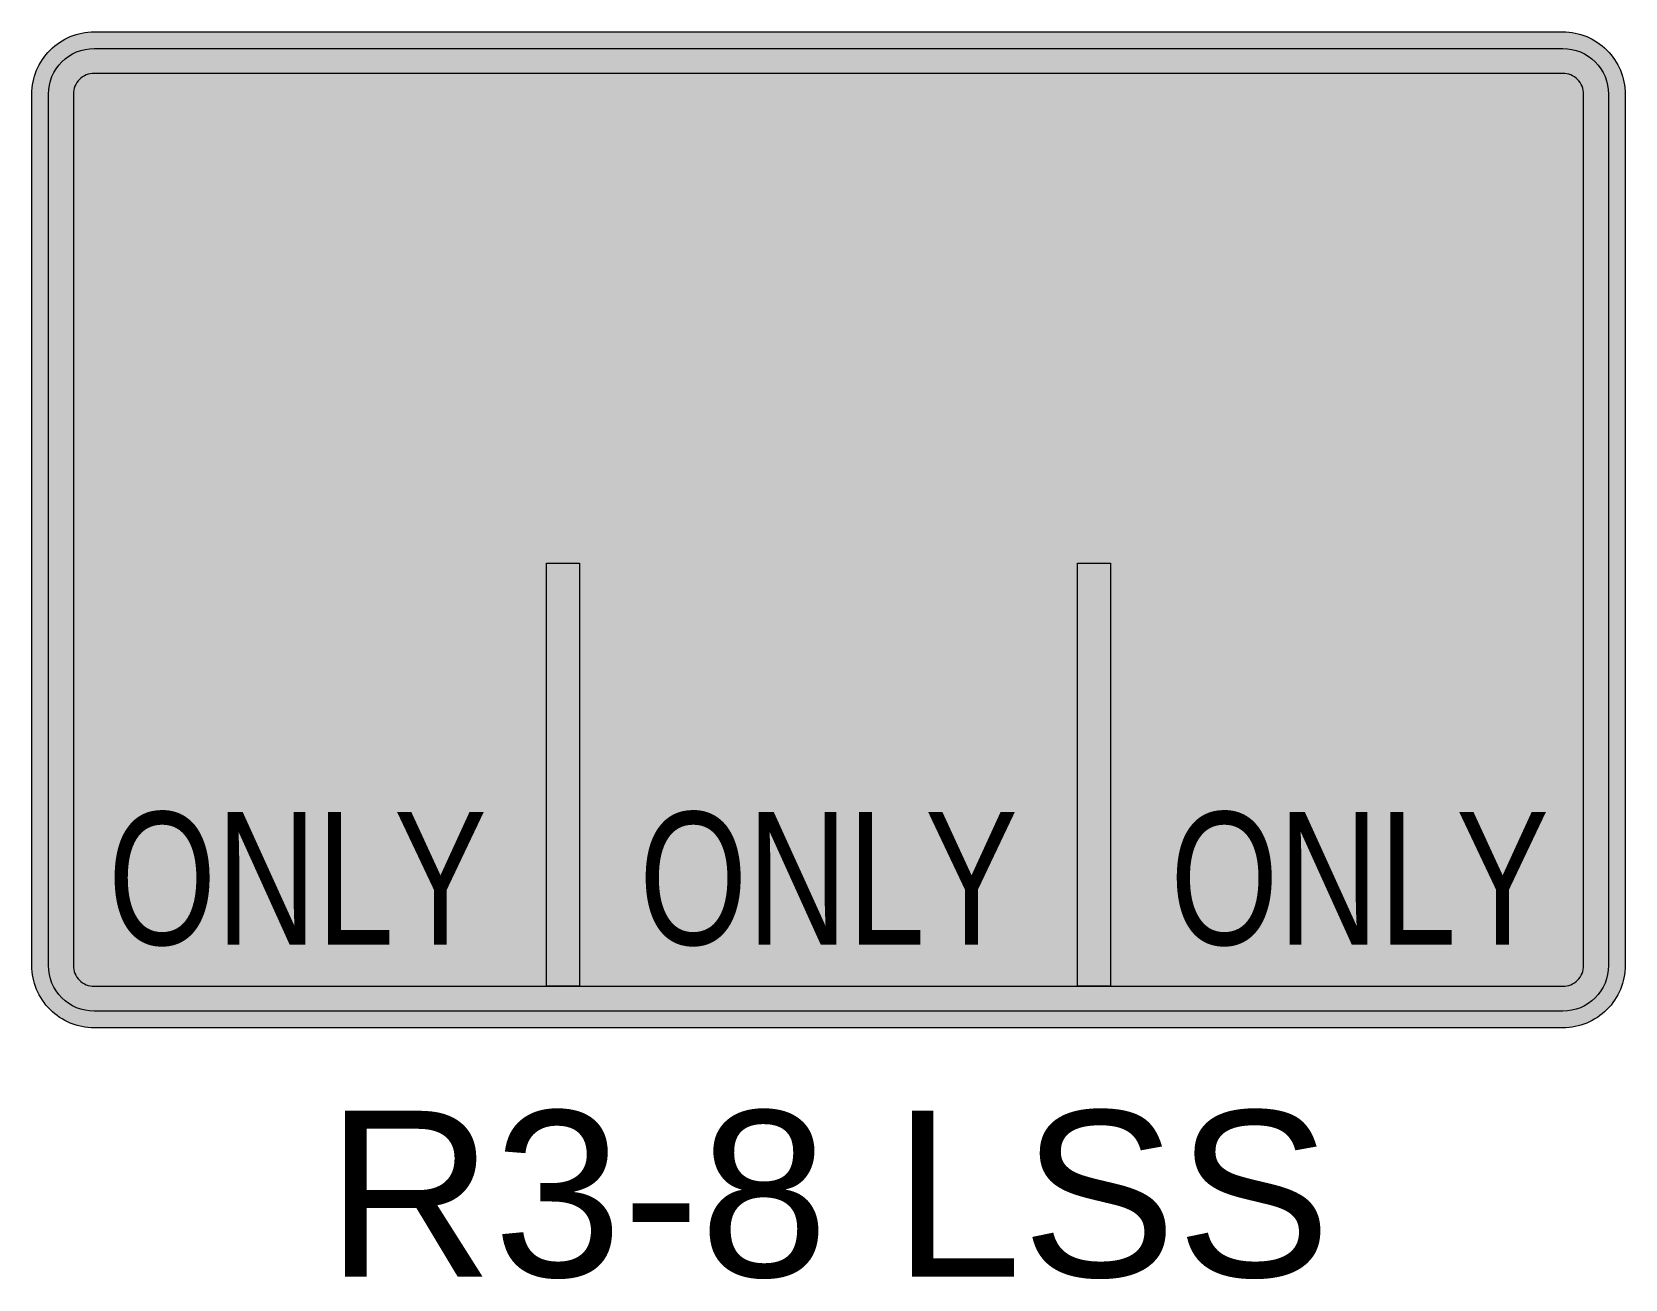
# Model space of a CAD drawing. Extents: x -0.48 to 0.48, y -0.451 to 0.3.
import ezdxf
from ezdxf.enums import TextEntityAlignment as Align

# ---------------------------------------------------------------- set-up
doc = ezdxf.new("R2010")
doc.units = 0
doc.header["$LTSCALE"] = 0.01
doc.header["$MEASUREMENT"] = 0
for name, color, linetype, lineweight in [('C-TRAF-CTRL-MTCD-IDEN', 7, 'Continuous', 20), ('C-TRAF-CTRL-MTCD-PATT-BLCK', 250, 'Continuous', 20), ('C-TRAF-CTRL-MTCD-PATT-WHIT', 255, 'Continuous', 20)]:
    doc.layers.add(name, color=color, linetype=linetype, lineweight=lineweight)
doc.styles.add('COA', font='arial.ttf')

msp = doc.modelspace()

# ---------------------------------------------------------------- hatches: boundary and pattern name
at = {"layer": 'C-TRAF-CTRL-MTCD-PATT-BLCK', "lineweight": 0}
h = msp.add_hatch(color=256, dxfattribs=at)
edge = h.paths.add_edge_path()
edge.add_arc((0.4425, 0.2625), 0.0275, 0, 90, ccw=False)
edge.add_line((0.47, 0.2625), (0.47, -0.2625))
edge.add_arc((0.4425, -0.2625), 0.0275, -90, 0, ccw=False)
edge.add_line((0.4425, -0.29), (-0.4425, -0.29))
edge.add_arc((-0.4425, -0.2625), 0.0275, 180, 270, ccw=False)
edge.add_line((-0.47, -0.2625), (-0.47, 0.2625))
edge.add_arc((-0.4425, 0.2625), 0.0275, 90, 180, ccw=False)
edge.add_line((-0.4425, 0.29), (0.4425, 0.29))
edge = h.paths.add_edge_path(flags=16)
edge.add_line((0.4425, 0.275), (-0.4425, 0.275))
edge.add_arc((-0.4425, 0.2625), 0.0125, 90, 180)
edge.add_line((-0.455, 0.2625), (-0.455, -0.2625))
edge.add_arc((-0.4425, -0.2625), 0.0125, 180, 270)
edge.add_line((-0.4425, -0.275), (0.4425, -0.275))
edge.add_arc((0.4425, -0.2625), 0.0125, 270, 360)
edge.add_line((0.455, -0.2625), (0.455, 0.2625))
edge.add_arc((0.4425, 0.2625), 0.0125, 360, 450)
h = msp.add_hatch(color=256, dxfattribs=at)
h.dxf.hatch_style = 1
edge = h.paths.add_edge_path()
edge.add_line((0.02698, -0.13), (0.02698, 0.14095))
edge.add_line((0.02698, 0.14095), (0.059, 0.13157))
edge.add_line((0.059, 0.13157), (0.05858, 0.13169))
edge.add_arc((0.06152, 0.14095), 0.00971, 252.38208, 395.22668)
edge.add_line((0.06946, 0.14656), (0.06969, 0.14622))
edge.add_line((0.06969, 0.14622), (0, 0.24943))
edge.add_line((0, 0.24943), (-0.06969, 0.14622))
edge.add_line((-0.06969, 0.14622), (-0.06946, 0.14656))
edge.add_arc((-0.06152, 0.14095), 0.00971, 144.77332, 287.61792)
edge.add_line((-0.05858, 0.13169), (-0.059, 0.13157))
edge.add_line((-0.059, 0.13157), (-0.02698, 0.14095))
edge.add_line((-0.02698, 0.14095), (-0.02698, -0.13))
edge.add_line((-0.02698, -0.13), (0.02698, -0.13))
h = msp.add_hatch(color=256, dxfattribs=at)
h.dxf.hatch_style = 1
edge = h.paths.add_edge_path()
edge.add_line((0.34698, -0.13), (0.34698, 0.14095))
edge.add_line((0.34698, 0.14095), (0.379, 0.13157))
edge.add_line((0.379, 0.13157), (0.37858, 0.13169))
edge.add_arc((0.38152, 0.14095), 0.00971, 252.38208, 395.22668)
edge.add_line((0.38946, 0.14656), (0.38969, 0.14622))
edge.add_line((0.38969, 0.14622), (0.32, 0.24943))
edge.add_line((0.32, 0.24943), (0.25031, 0.14622))
edge.add_line((0.25031, 0.14622), (0.25054, 0.14656))
edge.add_arc((0.25848, 0.14095), 0.00971, 144.77332, 287.61792)
edge.add_line((0.26142, 0.13169), (0.261, 0.13157))
edge.add_line((0.261, 0.13157), (0.29302, 0.14095))
edge.add_line((0.29302, 0.14095), (0.29302, -0.13))
edge.add_line((0.29302, -0.13), (0.34698, -0.13))
for points in [[(-0.37456, 0.01732), (-0.435, 0.1), (-0.33302, 0.10948, -0.57485), (-0.32377, 0.09652), (-0.33373, 0.08203, -0.334225), (-0.2325, -0.0525), (-0.2325, -0.13), (-0.2825, -0.13), (-0.2825, -0.0525, 0.356537), (-0.35454, 0.03569), (-0.35872, 0.01897, -0.57485)], [(-0.17, -0.02), (-0.15, -0.02), (-0.15, -0.275), (-0.17, -0.275)], [(0.15, -0.02), (0.17, -0.02), (0.17, -0.275), (0.15, -0.275)]]:
    msp.add_hatch(color=256, dxfattribs=at).paths.add_polyline_path(points)
at = {"layer": 'C-TRAF-CTRL-MTCD-PATT-WHIT', "lineweight": 0}
h = msp.add_hatch(color=256, dxfattribs=at)
h.dxf.hatch_style = 1
edge = h.paths.add_edge_path()
edge.add_arc((0.4425, 0.2625), 0.0375, 0, 90, ccw=False)
edge.add_line((0.48, 0.2625), (0.48, -0.2625))
edge.add_arc((0.4425, -0.2625), 0.0375, -90, 0, ccw=False)
edge.add_line((0.4425, -0.3), (-0.4425, -0.3))
edge.add_arc((-0.4425, -0.2625), 0.0375, 180, 270, ccw=False)
edge.add_line((-0.48, -0.2625), (-0.48, 0.2625))
edge.add_arc((-0.4425, 0.2625), 0.0375, 90, 180, ccw=False)
edge.add_line((-0.4425, 0.3), (0.4425, 0.3))

# ---------------------------------------------------------------- linework, layer by layer
at = {"layer": 'C-TRAF-CTRL-MTCD-PATT-BLCK', "lineweight": 0, "flags": 128}
for points in [[(0.4425, 0.3, -0.414214), (0.48, 0.2625), (0.48, -0.2625, -0.414214), (0.4425, -0.3), (-0.4425, -0.3, -0.414214), (-0.48, -0.2625), (-0.48, 0.2625, -0.414214), (-0.4425, 0.3)], [(0.4425, 0.29, -0.414214), (0.47, 0.2625), (0.47, -0.2625, -0.414214), (0.4425, -0.29), (-0.4425, -0.29, -0.414214), (-0.47, -0.2625), (-0.47, 0.2625, -0.414214), (-0.4425, 0.29), (0.4425, 0.29, -0.414214)], [(0.4425, 0.275), (-0.4425, 0.275, 0.414214), (-0.455, 0.2625), (-0.455, -0.2625, 0.414214), (-0.4425, -0.275), (0.4425, -0.275, 0.414214), (0.455, -0.2625), (0.455, 0.2625, 0.414214), (0.4425, 0.275)]]:
    msp.add_lwpolyline(points, format="xyb", close=True, dxfattribs=at)
for points in [[(-0.17, -0.02), (-0.15, -0.02), (-0.15, -0.275), (-0.17, -0.275)], [(0.15, -0.02), (0.17, -0.02), (0.17, -0.275), (0.15, -0.275)]]:
    msp.add_lwpolyline(points, close=True, dxfattribs=at)

# ---------------------------------------------------------------- texts
at = {"layer": 'C-TRAF-CTRL-MTCD-IDEN', "lineweight": 0, "style": 'COA'}
msp.add_text('R3-8 LSS', height=0.1, dxfattribs=at).set_placement((0, -0.35), align=Align.TOP_CENTER)
at = {"layer": 'C-TRAF-CTRL-MTCD-PATT-BLCK', "lineweight": 0, "style": 'COA', "width": 0.75}
for p in [(-0.32, -0.21), (0, -0.21), (0.32, -0.21)]:
    msp.add_text('ONLY', height=0.08, dxfattribs=at).set_placement(p, align=Align.MIDDLE_CENTER)

doc.saveas('drawing.dxf')
